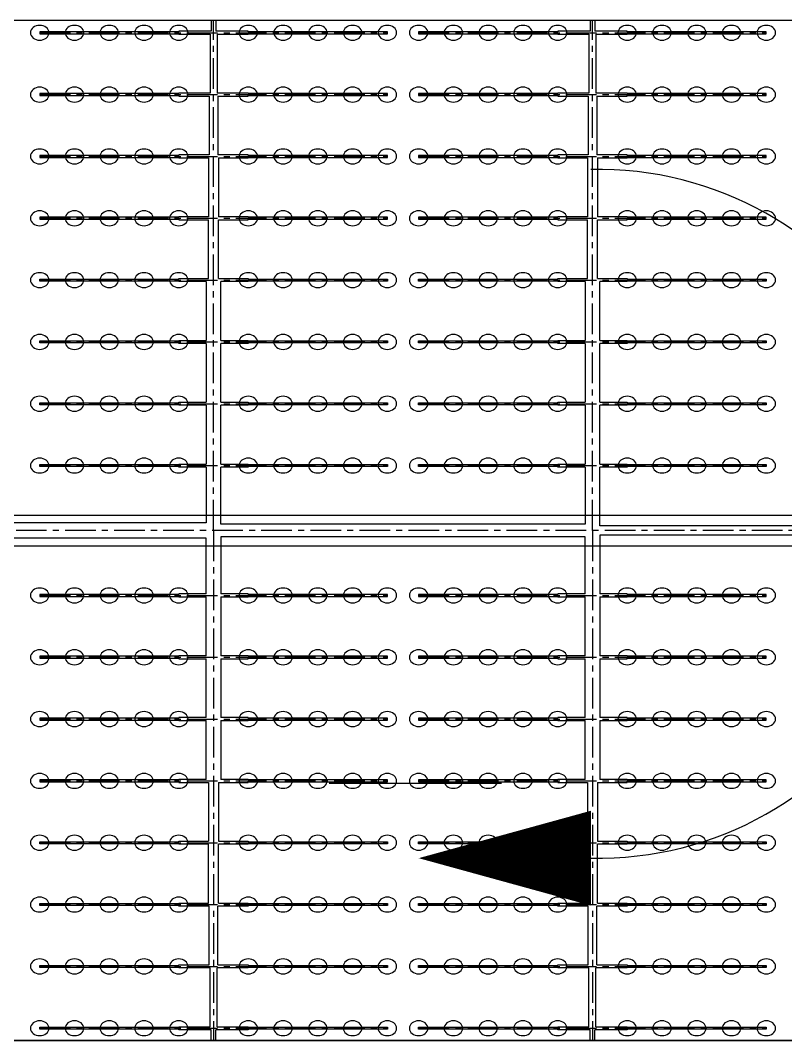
# Model space of a CAD drawing. Header units: millimetres. Extents: x 738100 to 1284508, y 138373 to 260796.
# Drawn here: x 831976 to 839900, y 208990 to 219550 of the extents above; entities that cross this region are included whole.
import ezdxf

# ---------------------------------------------------------------- set-up
doc = ezdxf.new("R2010")
doc.units = ezdxf.units.MM
doc.linetypes.add('CENTER', pattern=[50.8, 31.75, -6.35, 6.35, -6.35])
doc.layers.add('轴线', color=6, linetype='CENTER')

msp = doc.modelspace()

# ---------------------------------------------------------------- linework, layer by layer
at = {"lineweight": -3, "ltscale": 100}
for p, q in [((843900.494, 219550.48), (779900.494, 219550.48)), ((779900.494, 214430.48), (843900.494, 214430.48)), ((779900.494, 214110.48), (843900.494, 214110.48)), ((779900.494, 214110.48), (843900.494, 214110.48)), ((779900.494, 214110.48), (843900.494, 214110.48)), ((779900.494, 208992.333), (843900.494, 208992.333)), ((843900.494, 208990.48), (779900.494, 208990.48))]:
    msp.add_line(p, q, dxfattribs=at)
at = {"ltscale": 10}
for p, q in [((833952.494, 219550.48), (833952.494, 219438.48)), ((834000.494, 219550.48), (834000.494, 219438.48)), ((837876.494, 219550.48), (837876.494, 219438.48)), ((837924.494, 219550.48), (837924.494, 219438.48)), ((833952.494, 219438.48), (833616.494, 219438.48)), ((833616.494, 219438.48), (833616.494, 219432.72)), ((834336.494, 219438.48), (834000.494, 219438.48)), ((834336.494, 219432.72), (834336.494, 219438.48)), ((837876.494, 219438.48), (837540.494, 219438.48)), ((837540.494, 219438.48), (837540.494, 219432.72)), ((838260.494, 219438.48), (837924.494, 219438.48)), ((838260.494, 219432.72), (838260.494, 219438.48)), ((832176.494, 219432.72), (832176.494, 219412.24)), ((833616.494, 219432.72), (832176.494, 219432.72)), ((832176.494, 219412.24), (833616.494, 219412.24)), ((833616.494, 219412.24), (833616.494, 219406.48)), ((833616.494, 219406.48), (833940.494, 219406.48)), ((833940.494, 219406.48), (833940.494, 218798.48)), ((834012.494, 219406.48), (834336.494, 219406.48)), ((834012.494, 219406.48), (834012.494, 218798.48)), ((835776.494, 219432.72), (834336.494, 219432.72)), ((834336.494, 219406.48), (834336.494, 219412.24)), ((834336.494, 219412.24), (835776.494, 219412.24)), ((835776.494, 219412.24), (835776.494, 219432.72)), ((836100.494, 219432.72), (836100.494, 219412.24)), ((837540.494, 219432.72), (836100.494, 219432.72)), ((836100.494, 219412.24), (837540.494, 219412.24)), ((837540.494, 219412.24), (837540.494, 219406.48)), ((837540.494, 219406.48), (837864.494, 219406.48)), ((837864.494, 219406.48), (837864.494, 218798.48)), ((837936.494, 219406.48), (838260.494, 219406.48)), ((837936.494, 219406.48), (837936.494, 218798.48)), ((839700.494, 219432.72), (838260.494, 219432.72)), ((838260.494, 219406.48), (838260.494, 219412.24)), ((838260.494, 219412.24), (839700.494, 219412.24)), ((839700.494, 219412.24), (839700.494, 219432.72)), ((832176.494, 218792.72), (832176.494, 218772.24)), ((833616.494, 218792.72), (832176.494, 218792.72)), ((832176.494, 218772.24), (833616.494, 218772.24)), ((833940.494, 218798.48), (833616.494, 218798.48)), ((833616.494, 218798.48), (833616.494, 218792.72)), ((833616.494, 218772.24), (833616.494, 218766.48)), ((833616.494, 218766.48), (833932.494, 218766.48)), ((833932.494, 218766.48), (833932.494, 218158.48)), ((834336.494, 218798.48), (834012.494, 218798.48)), ((834020.494, 218766.48), (834336.494, 218766.48)), ((834020.494, 218766.48), (834020.494, 218158.48)), ((834336.494, 218792.72), (834336.494, 218798.48)), ((835776.494, 218792.72), (834336.494, 218792.72)), ((834336.494, 218766.48), (834336.494, 218772.24)), ((834336.494, 218772.24), (835776.494, 218772.24)), ((835776.494, 218772.24), (835776.494, 218792.72)), ((836100.494, 218792.72), (836100.494, 218772.24)), ((837540.494, 218792.72), (836100.494, 218792.72)), ((836100.494, 218772.24), (837540.494, 218772.24)), ((837864.494, 218798.48), (837540.494, 218798.48)), ((837540.494, 218798.48), (837540.494, 218792.72)), ((837540.494, 218772.24), (837540.494, 218766.48)), ((837540.494, 218766.48), (837856.494, 218766.48)), ((837856.494, 218766.48), (837856.494, 218158.48)), ((838260.494, 218798.48), (837936.494, 218798.48)), ((837944.494, 218766.48), (838260.494, 218766.48)), ((837944.494, 218766.48), (837944.494, 218158.48)), ((838260.494, 218792.72), (838260.494, 218798.48)), ((839700.494, 218792.72), (838260.494, 218792.72)), ((838260.494, 218766.48), (838260.494, 218772.24)), ((838260.494, 218772.24), (839700.494, 218772.24)), ((839700.494, 218772.24), (839700.494, 218792.72)), ((832176.494, 218152.72), (832176.494, 218132.24)), ((833616.494, 218152.72), (832176.494, 218152.72)), ((832176.494, 218132.24), (833616.494, 218132.24)), ((833932.494, 218158.48), (833616.494, 218158.48)), ((833616.494, 218158.48), (833616.494, 218152.72)), ((833616.494, 218132.24), (833616.494, 218126.48)), ((833616.494, 218126.48), (833924.494, 218126.48)), ((833924.494, 218126.48), (833924.494, 217518.48)), ((834336.494, 218158.48), (834020.494, 218158.48)), ((834028.494, 218126.48), (834336.494, 218126.48)), ((834028.494, 218126.48), (834028.494, 217518.48)), ((834336.494, 218152.72), (834336.494, 218158.48)), ((835776.494, 218152.72), (834336.494, 218152.72)), ((834336.494, 218126.48), (834336.494, 218132.24)), ((834336.494, 218132.24), (835776.494, 218132.24)), ((835776.494, 218132.24), (835776.494, 218152.72)), ((836100.494, 218152.72), (836100.494, 218132.24)), ((837540.494, 218152.72), (836100.494, 218152.72)), ((836100.494, 218132.24), (837540.494, 218132.24)), ((837856.494, 218158.48), (837540.494, 218158.48)), ((837540.494, 218158.48), (837540.494, 218152.72)), ((837540.494, 218132.24), (837540.494, 218126.48)), ((837540.494, 218126.48), (837848.494, 218126.48)), ((837848.494, 218126.48), (837848.494, 217518.48)), ((838260.494, 218158.48), (837944.494, 218158.48)), ((837952.494, 218126.48), (838260.494, 218126.48)), ((837952.494, 218126.48), (837952.494, 217518.48)), ((838260.494, 218152.72), (838260.494, 218158.48)), ((839700.494, 218152.72), (838260.494, 218152.72)), ((838260.494, 218126.48), (838260.494, 218132.24)), ((838260.494, 218132.24), (839700.494, 218132.24)), ((839700.494, 218132.24), (839700.494, 218152.72)), ((832176.494, 217512.72), (832176.494, 217492.24)), ((833616.494, 217512.72), (832176.494, 217512.72)), ((832176.494, 217492.24), (833616.494, 217492.24)), ((833924.494, 217518.48), (833616.494, 217518.48)), ((833616.494, 217518.48), (833616.494, 217512.72)), ((833616.494, 217492.24), (833616.494, 217486.48)), ((833616.494, 217486.48), (833924.494, 217486.48)), ((833924.494, 216878.48), (833924.494, 217486.48)), ((834336.494, 217518.48), (834028.494, 217518.48)), ((834028.494, 217486.48), (834336.494, 217486.48)), ((834028.494, 216878.48), (834028.494, 217486.48)), ((834336.494, 217512.72), (834336.494, 217518.48)), ((835776.494, 217512.72), (834336.494, 217512.72)), ((834336.494, 217486.48), (834336.494, 217492.24)), ((834336.494, 217492.24), (835776.494, 217492.24)), ((835776.494, 217492.24), (835776.494, 217512.72)), ((836100.494, 217512.72), (836100.494, 217492.24)), ((837540.494, 217512.72), (836100.494, 217512.72)), ((836100.494, 217492.24), (837540.494, 217492.24)), ((837848.494, 217518.48), (837540.494, 217518.48)), ((837540.494, 217518.48), (837540.494, 217512.72)), ((837540.494, 217492.24), (837540.494, 217486.48)), ((837540.494, 217486.48), (837848.494, 217486.48)), ((837848.494, 216878.48), (837848.494, 217486.48)), ((838260.494, 217518.48), (837952.494, 217518.48)), ((837952.494, 217486.48), (838260.494, 217486.48)), ((837952.494, 216878.48), (837952.494, 217486.48)), ((838260.494, 217512.72), (838260.494, 217518.48)), ((839700.494, 217512.72), (838260.494, 217512.72)), ((838260.494, 217486.48), (838260.494, 217492.24)), ((838260.494, 217492.24), (839700.494, 217492.24)), ((839700.494, 217492.24), (839700.494, 217512.72)), ((832176.494, 216852.24), (832176.494, 216872.72)), ((832176.494, 216872.72), (833616.494, 216872.72)), ((833616.494, 216852.24), (832176.494, 216852.24)), ((833616.494, 216872.72), (833616.494, 216878.48)), ((833616.494, 216878.48), (833924.494, 216878.48)), ((833616.494, 216846.48), (833616.494, 216852.24)), ((833900.494, 216846.48), (833616.494, 216846.48)), ((833900.494, 216846.48), (833900.494, 216238.48)), ((834028.494, 216878.48), (834336.494, 216878.48)), ((834336.494, 216846.48), (834052.494, 216846.48)), ((834052.494, 216238.48), (834052.494, 216846.48)), ((834336.494, 216878.48), (834336.494, 216872.72)), ((834336.494, 216872.72), (835776.494, 216872.72)), ((835776.494, 216852.24), (834336.494, 216852.24)), ((834336.494, 216852.24), (834336.494, 216846.48)), ((835776.494, 216872.72), (835776.494, 216852.24)), ((836100.494, 216852.24), (836100.494, 216872.72)), ((836100.494, 216872.72), (837540.494, 216872.72)), ((837540.494, 216852.24), (836100.494, 216852.24)), ((837540.494, 216872.72), (837540.494, 216878.48)), ((837540.494, 216878.48), (837848.494, 216878.48)), ((837540.494, 216846.48), (837540.494, 216852.24)), ((837824.494, 216846.48), (837540.494, 216846.48)), ((837824.494, 216846.48), (837824.494, 216238.48)), ((837952.494, 216878.48), (838260.494, 216878.48)), ((838260.494, 216846.48), (837976.494, 216846.48)), ((837976.494, 216238.48), (837976.494, 216846.48)), ((838260.494, 216878.48), (838260.494, 216872.72)), ((838260.494, 216872.72), (839700.494, 216872.72)), ((839700.494, 216852.24), (838260.494, 216852.24)), ((838260.494, 216852.24), (838260.494, 216846.48)), ((839700.494, 216872.72), (839700.494, 216852.24)), ((832176.494, 216212.24), (832176.494, 216232.72)), ((832176.494, 216232.72), (833616.494, 216232.72)), ((833616.494, 216212.24), (832176.494, 216212.24)), ((833616.494, 216232.72), (833616.494, 216238.48)), ((833616.494, 216238.48), (833900.494, 216238.48)), ((833616.494, 216206.48), (833616.494, 216212.24)), ((833900.494, 216206.48), (833616.494, 216206.48)), ((833900.494, 216206.48), (833900.494, 215598.48)), ((834052.494, 216238.48), (834336.494, 216238.48)), ((834336.494, 216206.48), (834052.494, 216206.48)), ((834052.494, 215598.48), (834052.494, 216206.48)), ((834336.494, 216238.48), (834336.494, 216232.72)), ((834336.494, 216232.72), (835776.494, 216232.72)), ((835776.494, 216212.24), (834336.494, 216212.24)), ((834336.494, 216212.24), (834336.494, 216206.48)), ((835776.494, 216232.72), (835776.494, 216212.24)), ((836100.494, 216212.24), (836100.494, 216232.72)), ((836100.494, 216232.72), (837540.494, 216232.72)), ((837540.494, 216212.24), (836100.494, 216212.24)), ((837540.494, 216232.72), (837540.494, 216238.48)), ((837540.494, 216238.48), (837824.494, 216238.48)), ((837540.494, 216206.48), (837540.494, 216212.24)), ((837824.494, 216206.48), (837540.494, 216206.48)), ((837824.494, 216206.48), (837824.494, 215598.48)), ((837976.494, 216238.48), (838260.494, 216238.48)), ((838260.494, 216206.48), (837976.494, 216206.48)), ((837976.494, 215598.48), (837976.494, 216206.48)), ((838260.494, 216238.48), (838260.494, 216232.72)), ((838260.494, 216232.72), (839700.494, 216232.72)), ((839700.494, 216212.24), (838260.494, 216212.24)), ((838260.494, 216212.24), (838260.494, 216206.48)), ((839700.494, 216232.72), (839700.494, 216212.24)), ((832176.494, 215572.24), (832176.494, 215592.72)), ((832176.494, 215592.72), (833616.494, 215592.72)), ((833616.494, 215572.24), (832176.494, 215572.24)), ((833616.494, 215592.72), (833616.494, 215598.48)), ((833616.494, 215598.48), (833900.494, 215598.48)), ((833616.494, 215566.48), (833616.494, 215572.24)), ((833900.494, 215566.48), (833616.494, 215566.48)), ((833900.494, 215566.48), (833900.494, 214958.48)), ((834052.494, 215598.48), (834336.494, 215598.48)), ((834336.494, 215566.48), (834052.494, 215566.48)), ((834052.494, 214958.48), (834052.494, 215566.48)), ((834336.494, 215598.48), (834336.494, 215592.72)), ((834336.494, 215592.72), (835776.494, 215592.72)), ((835776.494, 215572.24), (834336.494, 215572.24)), ((834336.494, 215572.24), (834336.494, 215566.48)), ((835776.494, 215592.72), (835776.494, 215572.24)), ((836100.494, 215572.24), (836100.494, 215592.72)), ((836100.494, 215592.72), (837540.494, 215592.72)), ((837540.494, 215572.24), (836100.494, 215572.24)), ((837540.494, 215592.72), (837540.494, 215598.48)), ((837540.494, 215598.48), (837824.494, 215598.48)), ((837540.494, 215566.48), (837540.494, 215572.24)), ((837824.494, 215566.48), (837540.494, 215566.48)), ((837824.494, 215566.48), (837824.494, 214958.48)), ((837976.494, 215598.48), (838260.494, 215598.48)), ((838260.494, 215566.48), (837976.494, 215566.48)), ((837976.494, 214958.48), (837976.494, 215566.48)), ((838260.494, 215598.48), (838260.494, 215592.72)), ((838260.494, 215592.72), (839700.494, 215592.72)), ((839700.494, 215572.24), (838260.494, 215572.24)), ((838260.494, 215572.24), (838260.494, 215566.48)), ((839700.494, 215592.72), (839700.494, 215572.24)), ((832176.494, 214932.24), (832176.494, 214952.72)), ((832176.494, 214952.72), (833616.494, 214952.72)), ((833616.494, 214932.24), (832176.494, 214932.24)), ((833616.494, 214952.72), (833616.494, 214958.48)), ((833616.494, 214958.48), (833900.494, 214958.48)), ((833616.494, 214926.48), (833616.494, 214932.24)), ((833900.494, 214926.48), (833616.494, 214926.48)), ((833900.494, 214926.48), (833900.494, 214350.48)), ((834052.494, 214958.48), (834336.494, 214958.48)), ((834336.494, 214926.48), (834052.494, 214926.48)), ((834052.494, 214334.48), (834052.494, 214926.48)), ((834336.494, 214958.48), (834336.494, 214952.72)), ((834336.494, 214952.72), (835776.494, 214952.72)), ((835776.494, 214932.24), (834336.494, 214932.24)), ((834336.494, 214932.24), (834336.494, 214926.48)), ((835776.494, 214952.72), (835776.494, 214932.24)), ((836100.494, 214932.24), (836100.494, 214952.72)), ((836100.494, 214952.72), (837540.494, 214952.72)), ((837540.494, 214932.24), (836100.494, 214932.24)), ((837540.494, 214952.72), (837540.494, 214958.48)), ((837540.494, 214958.48), (837824.494, 214958.48)), ((837540.494, 214926.48), (837540.494, 214932.24)), ((837824.494, 214926.48), (837540.494, 214926.48)), ((837824.494, 214926.48), (837824.494, 214334.48)), ((837976.494, 214958.48), (838260.494, 214958.48)), ((838260.494, 214926.48), (837976.494, 214926.48)), ((837976.494, 214318.48), (837976.494, 214926.48)), ((838260.494, 214958.48), (838260.494, 214952.72)), ((838260.494, 214952.72), (839700.494, 214952.72)), ((839700.494, 214932.24), (838260.494, 214932.24)), ((838260.494, 214932.24), (838260.494, 214926.48)), ((839700.494, 214952.72), (839700.494, 214932.24)), ((833900.494, 214430.48), (833900.494, 214350.48)), ((834052.494, 214334.48), (834052.494, 214430.48)), ((837824.494, 214430.48), (837824.494, 214334.48)), ((837976.494, 214318.48), (837976.494, 214430.48)), ((833900.494, 214350.48), (830052.494, 214350.48)), ((837824.494, 214334.48), (834052.494, 214334.48)), ((841824.494, 214318.48), (837976.494, 214318.48)), ((833900.494, 214190.48), (830052.494, 214190.48)), ((833900.494, 213614.48), (833900.494, 214190.48)), ((834052.494, 214206.48), (834052.494, 213614.48)), ((837824.494, 214206.48), (834052.494, 214206.48)), ((837824.494, 213614.48), (837824.494, 214206.48)), ((837976.494, 214222.48), (837976.494, 213614.48)), ((841824.494, 214222.48), (837976.494, 214222.48)), ((832176.494, 213608.72), (832176.494, 213588.24)), ((833616.494, 213608.72), (832176.494, 213608.72)), ((832176.494, 213588.24), (833616.494, 213588.24)), ((833900.494, 213614.48), (833616.494, 213614.48)), ((833616.494, 213614.48), (833616.494, 213608.72)), ((833616.494, 213588.24), (833616.494, 213582.48)), ((833616.494, 213582.48), (833900.494, 213582.48)), ((833900.494, 212974.48), (833900.494, 213582.48)), ((834336.494, 213614.48), (834052.494, 213614.48)), ((834052.494, 213582.48), (834336.494, 213582.48)), ((834052.494, 213582.48), (834052.494, 212974.48)), ((834336.494, 213608.72), (834336.494, 213614.48)), ((835776.494, 213608.72), (834336.494, 213608.72)), ((834336.494, 213582.48), (834336.494, 213588.24)), ((834336.494, 213588.24), (835776.494, 213588.24)), ((835776.494, 213588.24), (835776.494, 213608.72)), ((836100.494, 213608.72), (836100.494, 213588.24)), ((837540.494, 213608.72), (836100.494, 213608.72)), ((836100.494, 213588.24), (837540.494, 213588.24)), ((837824.494, 213614.48), (837540.494, 213614.48)), ((837540.494, 213614.48), (837540.494, 213608.72)), ((837540.494, 213588.24), (837540.494, 213582.48)), ((837540.494, 213582.48), (837824.494, 213582.48)), ((837824.494, 212974.48), (837824.494, 213582.48)), ((838260.494, 213614.48), (837976.494, 213614.48)), ((837976.494, 213582.48), (838260.494, 213582.48)), ((837976.494, 213582.48), (837976.494, 212974.48)), ((838260.494, 213608.72), (838260.494, 213614.48)), ((839700.494, 213608.72), (838260.494, 213608.72)), ((838260.494, 213582.48), (838260.494, 213588.24)), ((838260.494, 213588.24), (839700.494, 213588.24)), ((839700.494, 213588.24), (839700.494, 213608.72)), ((832176.494, 212968.72), (832176.494, 212948.24)), ((833616.494, 212968.72), (832176.494, 212968.72)), ((832176.494, 212948.24), (833616.494, 212948.24)), ((833900.494, 212974.48), (833616.494, 212974.48)), ((833616.494, 212974.48), (833616.494, 212968.72)), ((833616.494, 212948.24), (833616.494, 212942.48)), ((833616.494, 212942.48), (833900.494, 212942.48)), ((833900.494, 212334.48), (833900.494, 212942.48)), ((834336.494, 212974.48), (834052.494, 212974.48)), ((834052.494, 212942.48), (834336.494, 212942.48)), ((834052.494, 212942.48), (834052.494, 212334.48)), ((834336.494, 212968.72), (834336.494, 212974.48)), ((835776.494, 212968.72), (834336.494, 212968.72)), ((834336.494, 212942.48), (834336.494, 212948.24)), ((834336.494, 212948.24), (835776.494, 212948.24)), ((835776.494, 212948.24), (835776.494, 212968.72)), ((836100.494, 212968.72), (836100.494, 212948.24)), ((837540.494, 212968.72), (836100.494, 212968.72)), ((836100.494, 212948.24), (837540.494, 212948.24)), ((837824.494, 212974.48), (837540.494, 212974.48)), ((837540.494, 212974.48), (837540.494, 212968.72)), ((837540.494, 212948.24), (837540.494, 212942.48)), ((837540.494, 212942.48), (837824.494, 212942.48)), ((837824.494, 212334.48), (837824.494, 212942.48)), ((838260.494, 212974.48), (837976.494, 212974.48)), ((837976.494, 212942.48), (838260.494, 212942.48)), ((837976.494, 212942.48), (837976.494, 212334.48)), ((838260.494, 212968.72), (838260.494, 212974.48)), ((839700.494, 212968.72), (838260.494, 212968.72)), ((838260.494, 212942.48), (838260.494, 212948.24)), ((838260.494, 212948.24), (839700.494, 212948.24)), ((839700.494, 212948.24), (839700.494, 212968.72)), ((832176.494, 212328.72), (832176.494, 212308.24)), ((833616.494, 212328.72), (832176.494, 212328.72)), ((832176.494, 212308.24), (833616.494, 212308.24)), ((833900.494, 212334.48), (833616.494, 212334.48)), ((833616.494, 212334.48), (833616.494, 212328.72)), ((833616.494, 212308.24), (833616.494, 212302.48)), ((833616.494, 212302.48), (833900.494, 212302.48)), ((833900.494, 211694.48), (833900.494, 212302.48)), ((834336.494, 212334.48), (834052.494, 212334.48)), ((834052.494, 212302.48), (834336.494, 212302.48)), ((834052.494, 212302.48), (834052.494, 211694.48)), ((834336.494, 212328.72), (834336.494, 212334.48)), ((835776.494, 212328.72), (834336.494, 212328.72)), ((834336.494, 212302.48), (834336.494, 212308.24)), ((834336.494, 212308.24), (835776.494, 212308.24)), ((835776.494, 212308.24), (835776.494, 212328.72)), ((836100.494, 212328.72), (836100.494, 212308.24)), ((837540.494, 212328.72), (836100.494, 212328.72)), ((836100.494, 212308.24), (837540.494, 212308.24)), ((837824.494, 212334.48), (837540.494, 212334.48)), ((837540.494, 212334.48), (837540.494, 212328.72)), ((837540.494, 212308.24), (837540.494, 212302.48)), ((837540.494, 212302.48), (837824.494, 212302.48)), ((837824.494, 211694.48), (837824.494, 212302.48)), ((838260.494, 212334.48), (837976.494, 212334.48)), ((837976.494, 212302.48), (838260.494, 212302.48)), ((837976.494, 212302.48), (837976.494, 211694.48)), ((838260.494, 212328.72), (838260.494, 212334.48)), ((839700.494, 212328.72), (838260.494, 212328.72)), ((838260.494, 212302.48), (838260.494, 212308.24)), ((838260.494, 212308.24), (839700.494, 212308.24)), ((839700.494, 212308.24), (839700.494, 212328.72)), ((832176.494, 211688.72), (832176.494, 211668.24)), ((833616.494, 211688.72), (832176.494, 211688.72)), ((832176.494, 211668.24), (833616.494, 211668.24)), ((833900.494, 211694.48), (833616.494, 211694.48)), ((833616.494, 211694.48), (833616.494, 211688.72)), ((833616.494, 211668.24), (833616.494, 211662.48)), ((833616.494, 211662.48), (833924.494, 211662.48)), ((833924.494, 211662.48), (833924.494, 211054.48)), ((834028.494, 211662.48), (834336.494, 211662.48)), ((834028.494, 211662.48), (834028.494, 211054.48)), ((834336.494, 211694.48), (834052.494, 211694.48)), ((834336.494, 211688.72), (834336.494, 211694.48)), ((835776.494, 211688.72), (834336.494, 211688.72)), ((834336.494, 211662.48), (834336.494, 211668.24)), ((834336.494, 211668.24), (835776.494, 211668.24)), ((835776.494, 211668.24), (835776.494, 211688.72)), ((836100.494, 211688.72), (836100.494, 211668.24)), ((837540.494, 211688.72), (836100.494, 211688.72)), ((836100.494, 211668.24), (837540.494, 211668.24)), ((837824.494, 211694.48), (837540.494, 211694.48)), ((837540.494, 211694.48), (837540.494, 211688.72)), ((837540.494, 211668.24), (837540.494, 211662.48)), ((837540.494, 211662.48), (837848.494, 211662.48)), ((837848.494, 211662.48), (837848.494, 211054.48)), ((837952.494, 211662.48), (838260.494, 211662.48)), ((837952.494, 211662.48), (837952.494, 211054.48)), ((838260.494, 211694.48), (837976.494, 211694.48)), ((838260.494, 211688.72), (838260.494, 211694.48)), ((839700.494, 211688.72), (838260.494, 211688.72)), ((838260.494, 211662.48), (838260.494, 211668.24)), ((838260.494, 211668.24), (839700.494, 211668.24)), ((839700.494, 211668.24), (839700.494, 211688.72)), ((832176.494, 211028.24), (832176.494, 211048.72)), ((832176.494, 211048.72), (833616.494, 211048.72)), ((833616.494, 211028.24), (832176.494, 211028.24)), ((833616.494, 211048.72), (833616.494, 211054.48)), ((833616.494, 211054.48), (833924.494, 211054.48)), ((833616.494, 211022.48), (833616.494, 211028.24)), ((833924.494, 211022.48), (833616.494, 211022.48)), ((833924.494, 210414.48), (833924.494, 211022.48)), ((834028.494, 211054.48), (834336.494, 211054.48)), ((834336.494, 211022.48), (834028.494, 211022.48)), ((834028.494, 210414.48), (834028.494, 211022.48)), ((834336.494, 211054.48), (834336.494, 211048.72)), ((834336.494, 211048.72), (835776.494, 211048.72)), ((835776.494, 211028.24), (834336.494, 211028.24)), ((834336.494, 211028.24), (834336.494, 211022.48)), ((835776.494, 211048.72), (835776.494, 211028.24)), ((836100.494, 211028.24), (836100.494, 211048.72)), ((836100.494, 211048.72), (837540.494, 211048.72)), ((837540.494, 211028.24), (836100.494, 211028.24)), ((837540.494, 211048.72), (837540.494, 211054.48)), ((837540.494, 211054.48), (837848.494, 211054.48)), ((837540.494, 211022.48), (837540.494, 211028.24)), ((837848.494, 211022.48), (837540.494, 211022.48)), ((837848.494, 210414.48), (837848.494, 211022.48)), ((837952.494, 211054.48), (838260.494, 211054.48)), ((838260.494, 211022.48), (837952.494, 211022.48)), ((837952.494, 210414.48), (837952.494, 211022.48)), ((838260.494, 211054.48), (838260.494, 211048.72)), ((838260.494, 211048.72), (839700.494, 211048.72)), ((839700.494, 211028.24), (838260.494, 211028.24)), ((838260.494, 211028.24), (838260.494, 211022.48)), ((839700.494, 211048.72), (839700.494, 211028.24)), ((832176.494, 210388.24), (832176.494, 210408.72)), ((832176.494, 210408.72), (833616.494, 210408.72)), ((833616.494, 210388.24), (832176.494, 210388.24)), ((833616.494, 210408.72), (833616.494, 210414.48)), ((833616.494, 210414.48), (833924.494, 210414.48)), ((833616.494, 210382.48), (833616.494, 210388.24)), ((833932.494, 210382.48), (833616.494, 210382.48)), ((833932.494, 209774.48), (833932.494, 210382.48)), ((834336.494, 210382.48), (834020.494, 210382.48)), ((834020.494, 209774.48), (834020.494, 210382.48)), ((834028.494, 210414.48), (834336.494, 210414.48)), ((834336.494, 210414.48), (834336.494, 210408.72)), ((834336.494, 210408.72), (835776.494, 210408.72)), ((835776.494, 210388.24), (834336.494, 210388.24)), ((834336.494, 210388.24), (834336.494, 210382.48)), ((835776.494, 210408.72), (835776.494, 210388.24)), ((836100.494, 210388.24), (836100.494, 210408.72)), ((836100.494, 210408.72), (837540.494, 210408.72)), ((837540.494, 210388.24), (836100.494, 210388.24)), ((837540.494, 210408.72), (837540.494, 210414.48)), ((837540.494, 210414.48), (837848.494, 210414.48)), ((837540.494, 210382.48), (837540.494, 210388.24)), ((837856.494, 210382.48), (837540.494, 210382.48)), ((837856.494, 209774.48), (837856.494, 210382.48)), ((838260.494, 210382.48), (837944.494, 210382.48)), ((837944.494, 209774.48), (837944.494, 210382.48)), ((837952.494, 210414.48), (838260.494, 210414.48)), ((838260.494, 210414.48), (838260.494, 210408.72)), ((838260.494, 210408.72), (839700.494, 210408.72)), ((839700.494, 210388.24), (838260.494, 210388.24)), ((838260.494, 210388.24), (838260.494, 210382.48)), ((839700.494, 210408.72), (839700.494, 210388.24)), ((832176.494, 209748.24), (832176.494, 209768.72)), ((832176.494, 209768.72), (833616.494, 209768.72)), ((833616.494, 209748.24), (832176.494, 209748.24)), ((833616.494, 209768.72), (833616.494, 209774.48)), ((833616.494, 209774.48), (833932.494, 209774.48)), ((833616.494, 209742.48), (833616.494, 209748.24)), ((833940.494, 209742.48), (833616.494, 209742.48)), ((833940.494, 209134.48), (833940.494, 209742.48)), ((834336.494, 209742.48), (834012.494, 209742.48)), ((834012.494, 209134.48), (834012.494, 209742.48)), ((834020.494, 209774.48), (834336.494, 209774.48)), ((834336.494, 209774.48), (834336.494, 209768.72)), ((834336.494, 209768.72), (835776.494, 209768.72)), ((835776.494, 209748.24), (834336.494, 209748.24)), ((834336.494, 209748.24), (834336.494, 209742.48)), ((835776.494, 209768.72), (835776.494, 209748.24)), ((836100.494, 209748.24), (836100.494, 209768.72)), ((836100.494, 209768.72), (837540.494, 209768.72)), ((837540.494, 209748.24), (836100.494, 209748.24)), ((837540.494, 209768.72), (837540.494, 209774.48)), ((837540.494, 209774.48), (837856.494, 209774.48)), ((837540.494, 209742.48), (837540.494, 209748.24)), ((837864.494, 209742.48), (837540.494, 209742.48)), ((837864.494, 209134.48), (837864.494, 209742.48)), ((838260.494, 209742.48), (837936.494, 209742.48)), ((837936.494, 209134.48), (837936.494, 209742.48)), ((837944.494, 209774.48), (838260.494, 209774.48)), ((838260.494, 209774.48), (838260.494, 209768.72)), ((838260.494, 209768.72), (839700.494, 209768.72)), ((839700.494, 209748.24), (838260.494, 209748.24)), ((838260.494, 209748.24), (838260.494, 209742.48)), ((839700.494, 209768.72), (839700.494, 209748.24)), ((832176.494, 209108.24), (832176.494, 209128.72)), ((832176.494, 209128.72), (833616.494, 209128.72)), ((833616.494, 209108.24), (832176.494, 209108.24)), ((833616.494, 209128.72), (833616.494, 209134.48)), ((833616.494, 209134.48), (833940.494, 209134.48)), ((833616.494, 209102.48), (833616.494, 209108.24)), ((833952.494, 209102.48), (833616.494, 209102.48)), ((833952.494, 208990.48), (833952.494, 209102.48)), ((834000.494, 208990.48), (834000.494, 209102.48)), ((834336.494, 209102.48), (834000.494, 209102.48)), ((834012.494, 209134.48), (834336.494, 209134.48)), ((834336.494, 209134.48), (834336.494, 209128.72)), ((834336.494, 209128.72), (835776.494, 209128.72)), ((835776.494, 209108.24), (834336.494, 209108.24)), ((834336.494, 209108.24), (834336.494, 209102.48)), ((835776.494, 209128.72), (835776.494, 209108.24)), ((836100.494, 209108.24), (836100.494, 209128.72)), ((836100.494, 209128.72), (837540.494, 209128.72)), ((837540.494, 209108.24), (836100.494, 209108.24)), ((837540.494, 209128.72), (837540.494, 209134.48)), ((837540.494, 209134.48), (837864.494, 209134.48)), ((837540.494, 209102.48), (837540.494, 209108.24)), ((837876.494, 209102.48), (837540.494, 209102.48)), ((837876.494, 208990.48), (837876.494, 209102.48)), ((837924.494, 208990.48), (837924.494, 209102.48)), ((838260.494, 209102.48), (837924.494, 209102.48)), ((837936.494, 209134.48), (838260.494, 209134.48)), ((838260.494, 209134.48), (838260.494, 209128.72)), ((838260.494, 209128.72), (839700.494, 209128.72)), ((839700.494, 209108.24), (838260.494, 209108.24)), ((838260.494, 209108.24), (838260.494, 209102.48)), ((839700.494, 209128.72), (839700.494, 209108.24))]:
    msp.add_line(p, q, dxfattribs=at)
at = {"color": 7, "lineweight": -3}
msp.add_line((836957.052, 211651.54), (835173.863, 211651.54), dxfattribs=at)
msp.add_lwpolyline([(837883.683, 210878.789, 981.097, 0, 0), (836100.494, 210878.789, 0, 0, 0)], format="xyseb", dxfattribs=at)
msp.add_arc((837953.455, 214443.626), 3565.52, 268.8787302, 91.1212698, dxfattribs=at)
at = {"ltscale": 10, "extrusion": (0, 0, -1)}
for centre in [(832176.494, 219422.48), (832536.494, 219422.48), (832896.494, 219422.48), (833256.494, 219422.48), (833616.494, 219422.48), (834336.494, 219422.48), (834696.494, 219422.48), (835056.494, 219422.48), (835416.494, 219422.48), (835776.494, 219422.48), (836100.494, 219422.48), (836460.494, 219422.48), (836820.494, 219422.48), (837180.494, 219422.48), (837540.494, 219422.48), (838260.494, 219422.48), (838620.494, 219422.48), (838980.494, 219422.48), (839340.494, 219422.48), (839700.494, 219422.48), (832176.494, 218782.48), (832536.494, 218782.48), (832896.494, 218782.48), (833256.494, 218782.48), (833616.494, 218782.48), (834336.494, 218782.48), (834696.494, 218782.48), (835056.494, 218782.48), (835416.494, 218782.48), (835776.494, 218782.48), (836100.494, 218782.48), (836460.494, 218782.48), (836820.494, 218782.48), (837180.494, 218782.48), (837540.494, 218782.48), (838260.494, 218782.48), (838620.494, 218782.48), (838980.494, 218782.48), (839340.494, 218782.48), (839700.494, 218782.48), (832176.494, 218142.48), (832536.494, 218142.48), (832896.494, 218142.48), (833256.494, 218142.48), (833616.494, 218142.48), (834336.494, 218142.48), (834696.494, 218142.48), (835056.494, 218142.48), (835416.494, 218142.48), (835776.494, 218142.48), (836100.494, 218142.48), (836460.494, 218142.48), (836820.494, 218142.48), (837180.494, 218142.48), (837540.494, 218142.48), (838260.494, 218142.48), (838620.494, 218142.48), (838980.494, 218142.48), (839340.494, 218142.48), (839700.494, 218142.48), (832176.494, 217502.48), (832536.494, 217502.48), (832896.494, 217502.48), (833256.494, 217502.48), (833616.494, 217502.48), (834336.494, 217502.48), (834696.494, 217502.48), (835056.494, 217502.48), (835416.494, 217502.48), (835776.494, 217502.48), (836100.494, 217502.48), (836460.494, 217502.48), (836820.494, 217502.48), (837180.494, 217502.48), (837540.494, 217502.48), (838260.494, 217502.48), (838620.494, 217502.48), (838980.494, 217502.48), (839340.494, 217502.48), (839700.494, 217502.48), (832176.494, 216862.48), (832536.494, 216862.48), (832896.494, 216862.48), (833256.494, 216862.48), (833616.494, 216862.48), (834336.494, 216862.48), (834696.494, 216862.48), (835056.494, 216862.48), (835416.494, 216862.48), (835776.494, 216862.48), (836100.494, 216862.48), (836460.494, 216862.48), (836820.494, 216862.48), (837180.494, 216862.48), (837540.494, 216862.48), (838260.494, 216862.48), (838620.494, 216862.48), (838980.494, 216862.48), (839340.494, 216862.48), (839700.494, 216862.48), (832176.494, 216222.48), (832536.494, 216222.48), (832896.494, 216222.48), (833256.494, 216222.48), (833616.494, 216222.48), (834336.494, 216222.48), (834696.494, 216222.48), (835056.494, 216222.48), (835416.494, 216222.48), (835776.494, 216222.48), (836100.494, 216222.48), (836460.494, 216222.48), (836820.494, 216222.48), (837180.494, 216222.48), (837540.494, 216222.48), (838260.494, 216222.48), (838620.494, 216222.48), (838980.494, 216222.48), (839340.494, 216222.48), (839700.494, 216222.48), (836460.494, 215582.48), (836820.494, 215582.48), (837180.494, 215582.48), (837540.494, 215582.48), (838260.494, 215582.48), (838620.494, 215582.48), (838980.494, 215582.48), (839340.494, 215582.48), (839700.494, 215582.48), (836460.494, 214942.48), (836820.494, 214942.48), (837180.494, 214942.48), (837540.494, 214942.48), (838260.494, 214942.48), (838620.494, 214942.48), (838980.494, 214942.48), (839340.494, 214942.48), (839700.494, 214942.48), (832176.494, 212318.48), (832536.494, 212318.48), (832896.494, 212318.48), (833256.494, 212318.48), (833616.494, 212318.48), (834336.494, 212318.48), (834696.494, 212318.48), (835056.494, 212318.48), (835416.494, 212318.48), (835776.494, 212318.48), (836100.494, 212318.48), (836460.494, 212318.48), (836820.494, 212318.48), (837180.494, 212318.48), (837540.494, 212318.48), (838260.494, 212318.48), (838620.494, 212318.48), (838980.494, 212318.48), (839340.494, 212318.48), (839700.494, 212318.48), (832176.494, 211678.48), (832536.494, 211678.48), (832896.494, 211678.48), (833256.494, 211678.48), (833616.494, 211678.48), (834336.494, 211678.48), (834696.494, 211678.48), (835056.494, 211678.48), (835416.494, 211678.48), (835776.494, 211678.48), (836100.494, 211678.48), (836460.494, 211678.48), (836820.494, 211678.48), (837180.494, 211678.48), (837540.494, 211678.48), (838260.494, 211678.48), (838620.494, 211678.48), (838980.494, 211678.48), (839340.494, 211678.48), (839700.494, 211678.48), (832176.494, 211038.48), (832536.494, 211038.48), (832896.494, 211038.48), (833256.494, 211038.48), (833616.494, 211038.48), (834336.494, 211038.48), (834696.494, 211038.48), (835056.494, 211038.48), (835416.494, 211038.48), (835776.494, 211038.48), (836100.494, 211038.48), (836460.494, 211038.48), (836820.494, 211038.48), (837180.494, 211038.48), (837540.494, 211038.48), (838260.494, 211038.48), (838620.494, 211038.48), (838980.494, 211038.48), (839340.494, 211038.48), (839700.494, 211038.48), (832176.494, 210398.48), (832536.494, 210398.48), (832896.494, 210398.48), (833256.494, 210398.48), (833616.494, 210398.48), (834336.494, 210398.48), (834696.494, 210398.48), (835056.494, 210398.48), (835416.494, 210398.48), (835776.494, 210398.48), (836100.494, 210398.48), (836460.494, 210398.48), (836820.494, 210398.48), (837180.494, 210398.48), (837540.494, 210398.48), (838260.494, 210398.48), (838620.494, 210398.48), (838980.494, 210398.48), (839340.494, 210398.48), (839700.494, 210398.48), (832176.494, 209758.48), (832536.494, 209758.48), (832896.494, 209758.48), (833256.494, 209758.48), (833616.494, 209758.48), (834336.494, 209758.48), (834696.494, 209758.48), (835056.494, 209758.48), (835416.494, 209758.48), (835776.494, 209758.48), (836100.494, 209758.48), (836460.494, 209758.48), (836820.494, 209758.48), (837180.494, 209758.48), (837540.494, 209758.48), (838260.494, 209758.48), (838620.494, 209758.48), (838980.494, 209758.48), (839340.494, 209758.48), (839700.494, 209758.48), (832176.494, 209118.48), (832536.494, 209118.48), (832896.494, 209118.48), (833256.494, 209118.48), (833616.494, 209118.48), (834336.494, 209118.48), (834696.494, 209118.48), (835056.494, 209118.48), (835416.494, 209118.48), (835776.494, 209118.48), (836100.494, 209118.48), (836460.494, 209118.48), (836820.494, 209118.48), (837180.494, 209118.48), (837540.494, 209118.48), (838260.494, 209118.48), (838620.494, 209118.48), (838980.494, 209118.48), (839340.494, 209118.48), (839700.494, 209118.48)]:
    msp.add_ellipse(centre, major_axis=(-96, 0), ratio=0.8, start_param=3.141592654, end_param=9.424777961, dxfattribs=at)
for centre in [(832176.494, 215582.48), (832536.494, 215582.48), (832896.494, 215582.48), (833256.494, 215582.48), (833616.494, 215582.48), (834336.494, 215582.48), (834696.494, 215582.48), (835056.494, 215582.48), (835416.494, 215582.48), (835776.494, 215582.48), (836100.494, 215582.48), (832176.494, 214942.48), (832536.494, 214942.48), (832896.494, 214942.48), (833256.494, 214942.48), (833616.494, 214942.48), (834336.494, 214942.48), (834696.494, 214942.48), (835056.494, 214942.48), (835416.494, 214942.48), (835776.494, 214942.48), (836100.494, 214942.48), (832176.494, 213598.48), (832536.494, 213598.48), (832896.494, 213598.48), (833256.494, 213598.48), (833616.494, 213598.48), (834336.494, 213598.48), (834696.494, 213598.48), (835056.494, 213598.48), (835416.494, 213598.48), (835776.494, 213598.48), (836100.494, 213598.48), (836460.494, 213598.48), (836820.494, 213598.48), (837180.494, 213598.48), (837540.494, 213598.48), (838260.494, 213598.48), (838620.494, 213598.48), (838980.494, 213598.48), (839340.494, 213598.48), (839700.494, 213598.48), (832176.494, 212958.48), (832536.494, 212958.48), (832896.494, 212958.48), (833256.494, 212958.48), (833616.494, 212958.48), (834336.494, 212958.48), (834696.494, 212958.48), (835056.494, 212958.48), (835416.494, 212958.48), (835776.494, 212958.48), (836100.494, 212958.48), (836460.494, 212958.48), (836820.494, 212958.48), (837180.494, 212958.48), (837540.494, 212958.48), (838260.494, 212958.48), (838620.494, 212958.48), (838980.494, 212958.48), (839340.494, 212958.48), (839700.494, 212958.48)]:
    msp.add_ellipse(centre, major_axis=(96, 0), ratio=0.8, dxfattribs=at)
at = {"layer": '轴线', "ltscale": 10}
for p, q in [((833976.494, 214270.48), (833976.494, 219550.48)), ((837900.494, 214270.48), (837900.494, 219550.48)), ((832176.494, 219422.48), (835776.494, 219422.48)), ((832176.494, 219422.48), (835776.494, 219422.48)), ((836100.494, 219422.48), (839700.494, 219422.48)), ((836100.494, 219422.48), (839700.494, 219422.48)), ((832176.494, 218782.48), (835776.494, 218782.48)), ((832176.494, 218782.48), (835776.494, 218782.48)), ((836100.494, 218782.48), (839700.494, 218782.48)), ((836100.494, 218782.48), (839700.494, 218782.48)), ((832176.494, 218142.48), (835776.494, 218142.48)), ((832176.494, 218142.48), (835776.494, 218142.48)), ((836100.494, 218142.48), (839700.494, 218142.48)), ((836100.494, 218142.48), (839700.494, 218142.48)), ((832176.494, 217502.48), (835776.494, 217502.48)), ((832176.494, 217502.48), (835776.494, 217502.48)), ((836100.494, 217502.48), (839700.494, 217502.48)), ((836100.494, 217502.48), (839700.494, 217502.48)), ((832176.494, 216862.48), (835776.494, 216862.48)), ((832176.494, 216862.48), (835776.494, 216862.48)), ((836100.494, 216862.48), (839700.494, 216862.48)), ((836100.494, 216862.48), (839700.494, 216862.48)), ((832176.494, 216222.48), (835776.494, 216222.48)), ((832176.494, 216222.48), (835776.494, 216222.48)), ((836100.494, 216222.48), (839700.494, 216222.48)), ((836100.494, 216222.48), (839700.494, 216222.48)), ((832176.494, 215582.48), (835776.494, 215582.48)), ((832176.494, 215582.48), (835776.494, 215582.48)), ((836100.494, 215582.48), (839700.494, 215582.48)), ((836100.494, 215582.48), (839700.494, 215582.48)), ((832176.494, 214942.48), (835776.494, 214942.48)), ((836100.494, 214942.48), (839700.494, 214942.48)), ((833976.494, 214270.48), (833976.494, 214430.48)), ((837900.494, 214270.48), (837900.494, 214430.48)), ((841900.494, 214270.48), (776660.494, 214270.48)), ((833976.494, 214270.48), (833976.494, 208990.48)), ((837900.494, 214270.48), (837900.494, 208990.48)), ((832176.494, 213598.48), (835776.494, 213598.48)), ((836100.494, 213598.48), (839700.494, 213598.48)), ((832176.494, 212958.48), (835776.494, 212958.48)), ((832176.494, 212958.48), (835776.494, 212958.48)), ((836100.494, 212958.48), (839700.494, 212958.48)), ((836100.494, 212958.48), (839700.494, 212958.48)), ((832176.494, 212318.48), (835776.494, 212318.48)), ((832176.494, 212318.48), (835776.494, 212318.48)), ((836100.494, 212318.48), (839700.494, 212318.48)), ((836100.494, 212318.48), (839700.494, 212318.48)), ((832176.494, 211678.48), (835776.494, 211678.48)), ((832176.494, 211678.48), (835776.494, 211678.48)), ((836100.494, 211678.48), (839700.494, 211678.48)), ((836100.494, 211678.48), (839700.494, 211678.48)), ((832176.494, 211038.48), (835776.494, 211038.48)), ((832176.494, 211038.48), (835776.494, 211038.48)), ((836100.494, 211038.48), (839700.494, 211038.48)), ((836100.494, 211038.48), (839700.494, 211038.48)), ((832176.494, 210398.48), (835776.494, 210398.48)), ((832176.494, 210398.48), (835776.494, 210398.48)), ((836100.494, 210398.48), (839700.494, 210398.48)), ((836100.494, 210398.48), (839700.494, 210398.48)), ((832176.494, 209758.48), (835776.494, 209758.48)), ((832176.494, 209758.48), (835776.494, 209758.48)), ((836100.494, 209758.48), (839700.494, 209758.48)), ((836100.494, 209758.48), (839700.494, 209758.48)), ((832176.494, 209118.48), (835776.494, 209118.48)), ((832176.494, 209118.48), (835776.494, 209118.48)), ((836100.494, 209118.48), (839700.494, 209118.48)), ((836100.494, 209118.48), (839700.494, 209118.48))]:
    msp.add_line(p, q, dxfattribs=at)

doc.saveas('drawing.dxf')
